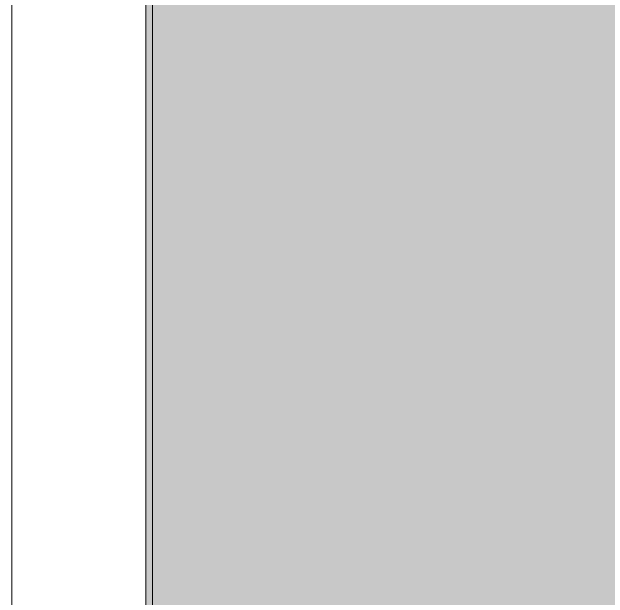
# Model space of a CAD drawing. Header units: millimetres. Extents: x -164500 to 426394, y -23753 to 102118.
# Drawn here: x 148882.1 to 148971.1, y 79934.4 to 80021.9 of the extents above; entities that cross this region are included whole.
import ezdxf

# ---------------------------------------------------------------- set-up
doc = ezdxf.new("R2010")
doc.units = ezdxf.units.MM
doc.linetypes.add('Осевая', pattern=[6350, 1270, -952.5, 3175, -952.5])
doc.layers.add('A-FLOR-1', color=7, linetype='Continuous', lineweight=9, true_color=0xeef6ff, transparency=0.5)
for name, color, linetype, lineweight in [('I-WALL', 7, 'Continuous', 5), ('S-STRS-MBND', 7, 'Continuous', 9), ('Оси-2', 7, 'Осевая', 9)]:
    doc.layers.add(name, color=color, linetype=linetype, lineweight=lineweight)

# ---------------------------------------------------------------- blocks, each defined once
blk = doc.blocks.new('2floor')
at = {"layer": 'A-FLOR-1'}
h = blk.add_hatch(color=256, dxfattribs=at)
h.paths.add_polyline_path([(148902.123, 5237.889), (150432.123, 5237.889), (150432.123, 5520), (148902.123, 5520)])
h.paths.add_polyline_path([(243652.123, 19600), (243952.123, 19600), (243952.123, 21130), (243652.123, 21130), (243652.123, 20075)])
at = {"layer": 'I-WALL'}
for p, q in [((148903.123, 7659), (148903.123, 141)), ((148902.123, 5220), (148902.123, 7320)), ((148902.123, 5520), (148902.123, 5220))]:
    blk.add_line(p, q, dxfattribs=at)
at = {"layer": 'S-STRS-MBND'}
blk.add_line((148882.123, 1620), (148882.123, 5520), dxfattribs=at)
at = {"layer": 'Оси-2'}
blk.add_line((148882.123, 3093.741), (148882.123, 10380), dxfattribs=at)

msp = doc.modelspace()

# ---------------------------------------------------------------- block references
msp.add_blockref('2floor', (0, 74539.358))

doc.saveas('drawing.dxf')
